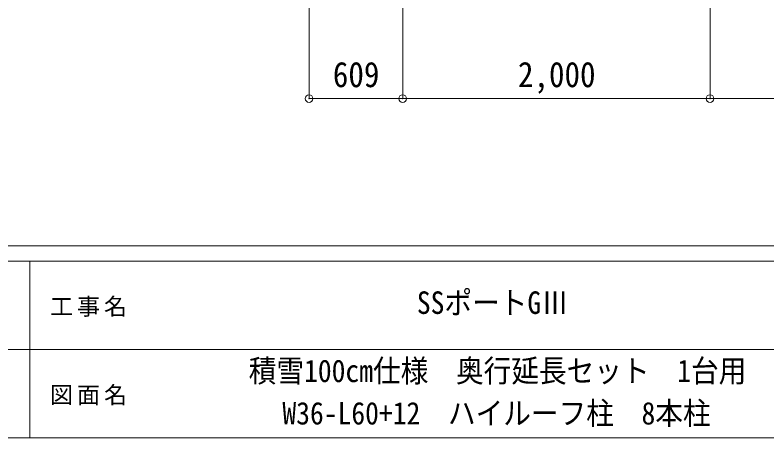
# Model space of a CAD drawing. Units: millimetres at full size, sheet at 1:50. Extents: x -14053 to 14053, y -9700 to 9700.
# Drawn here: x -844 to 4049, y -9700 to -6950 of the extents above; entities that cross this region are included whole.
import ezdxf
from ezdxf.enums import TextEntityAlignment as Align

# ---------------------------------------------------------------- set-up
doc = ezdxf.new("R2010")
doc.units = ezdxf.units.MM
doc.header["$LTSCALE"] = 50
doc.header["$PDMODE"] = 32
doc.header["$PDSIZE"] = 50
doc.layers.add('0-6_PARTS1', color=6, linetype='Continuous', lineweight=9)
doc.layers.add('F-0', color=7, linetype='Continuous', lineweight=9)
doc.styles.add('ＭＳ ゴシック', font='')
doc.styles.get('ＭＳ ゴシック').set_extended_font_data('MS Gothic')

msp = doc.modelspace()

# ---------------------------------------------------------------- linework, layer by layer
at = {"layer": '0-6_PARTS1'}
for p, q in [((1069.68, -7493.27), (1069.68, -6210.42)), ((1678.68, -7493.27), (1678.68, -6845.68)), ((3678.68, -7493.27), (3678.68, -6845.68)), ((1069.68, -7493.27), (1678.68, -7493.27)), ((1678.68, -7493.27), (3678.68, -7493.27)), ((3678.68, -7493.27), (5678.68, -7493.27))]:
    msp.add_line(p, q, dxfattribs=at)
for p in [(1069.68, -7493.27), (1678.68, -7493.27), (3678.68, -7493.27)]:
    msp.add_point(p, dxfattribs=at)
at = {"layer": 'F-0', "color": 5, "lineweight": 5}
for p, q in [((-14053.43, -8450), (13346.57, -8450)), ((-14053.43, -8550), (8901.98, -8550)), ((-748.03, -8550), (-748.03, -9700)), ((-5748.03, -9125), (4501.97, -9125)), ((-14053.43, -9700), (13346.57, -9700))]:
    msp.add_line(p, q, dxfattribs=at)

# ---------------------------------------------------------------- texts
at = {"layer": '0-6_PARTS1', "color": 7, "style": 'ＭＳ ゴシック', "width": 0.9}
for s, p in [('609', (1224.18, -7468.27)), ('2,000', (2428.68, -7468.27))]:
    msp.add_text(s, height=165, dxfattribs=at).set_placement(p, align=Align.BOTTOM_LEFT)
at = {"layer": 'F-0', "style": 'ＭＳ ゴシック', "width": 0.9}
for s, p in [('SSポートGⅢ', (1770.72, -8937.5)), ('積雪100cm仕様\u3000奥行延長セット\u30001台用', (676.97, -9380.76)), ('W36-L60+12\u3000ハイルーフ柱\u30008本柱', (895.72, -9656.45))]:
    msp.add_text(s, height=146.6, dxfattribs=at).set_placement(p, align=Align.BOTTOM_LEFT)
at = {"layer": 'F-0', "char_height": 110, "attachment_point": 7, "style": 'ＭＳ ゴシック'}
for s, insert in [('\\T1.17;工事名', (-616.19, -8912.5)), ('\\T1.17;図面名', (-616.19, -9487.5))]:
    msp.add_mtext(s, dxfattribs=dict(at, insert=insert))

doc.saveas('drawing.dxf')
